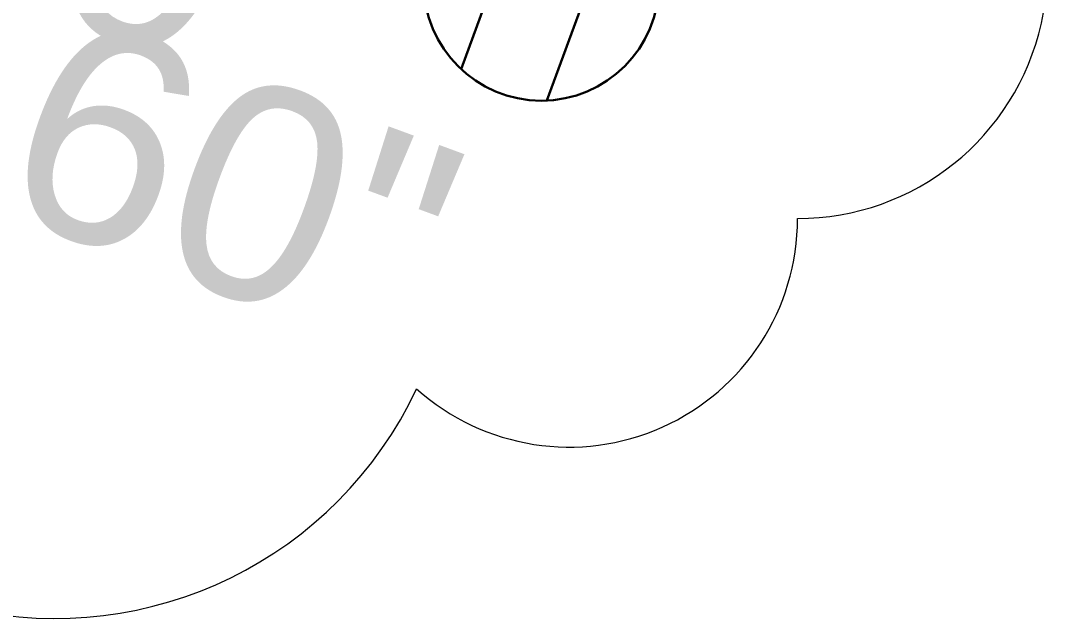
# Model space of a CAD drawing. Header units: inches. Extents: x -2349 to 1043, y -456 to 2193.
# Drawn here: x -86.7 to -43.56, y 257.03 to 282.15 of the extents above; entities that cross this region are included whole.
import ezdxf

# ---------------------------------------------------------------- set-up
doc = ezdxf.new("R2010")
doc.units = ezdxf.units.IN
doc.header["$MEASUREMENT"] = 0
doc.layers.add('A-ANNO-NOTE', color=131, linetype='Continuous', lineweight=30)
doc.layers.add('G-ANNO-REVC', color=71, linetype='Continuous', lineweight=9)
doc.styles.add('Swis721 Lt BT', font='swissl.ttf', dxfattribs={"height": 9})

# ---------------------------------------------------------------- blocks, each defined once
blk = doc.blocks.new('Family - ___-9769378-7TH FLOOR POWER _ SIGNAL')
at = {"layer": 'G-ANNO-REVC'}
for centre, radius, start, end in [((-54.063, 284.328), 10.5, 270, 64.7912), ((-85.263, 273.828), 16.8, 180, 334.7912), ((-63.663, 273.828), 9.6, 228.1897, 360)]:
    blk.add_arc(centre, radius, start, end, dxfattribs=at)

msp = doc.modelspace()

# ---------------------------------------------------------------- linework, layer by layer
at = {"layer": 'A-ANNO-NOTE'}
for p, q in [((-62.494, 295.618), (-68.196, 280.106)), ((-58.896, 294.295), (-64.599, 278.784)), ((-58.896, 294.295), (-64.599, 278.784))]:
    msp.add_line(p, q, dxfattribs=at)
msp.add_circle((-64.823, 283.729), 4.95, dxfattribs=at)

# ---------------------------------------------------------------- block references
at = {"layer": 'G-ANNO-REVC'}
msp.add_blockref('Family - ___-9769378-7TH FLOOR POWER _ SIGNAL', (0, 0), dxfattribs=at)

# ---------------------------------------------------------------- texts
at = {"layer": 'A-ANNO-NOTE', "lineweight": 9, "char_height": 9, "width": 20.604, "attachment_point": 1, "rotation": 339.8153, "style": 'Swis721 Lt BT'}
for insert in [(-89.445, 293.411), (-84.867, 282.71)]:
    msp.add_mtext('60"', dxfattribs=dict(at, insert=insert))

doc.saveas('drawing.dxf')
